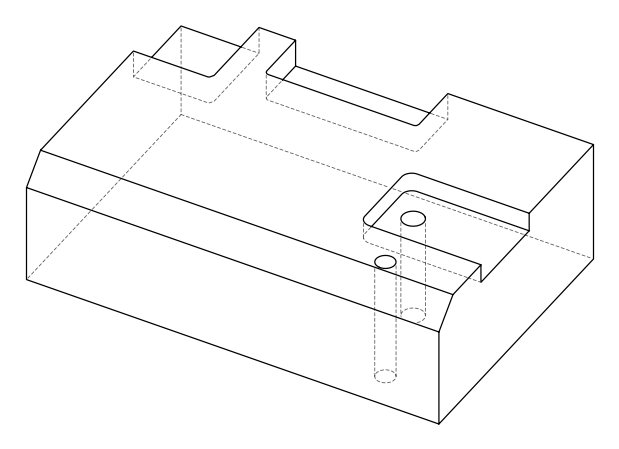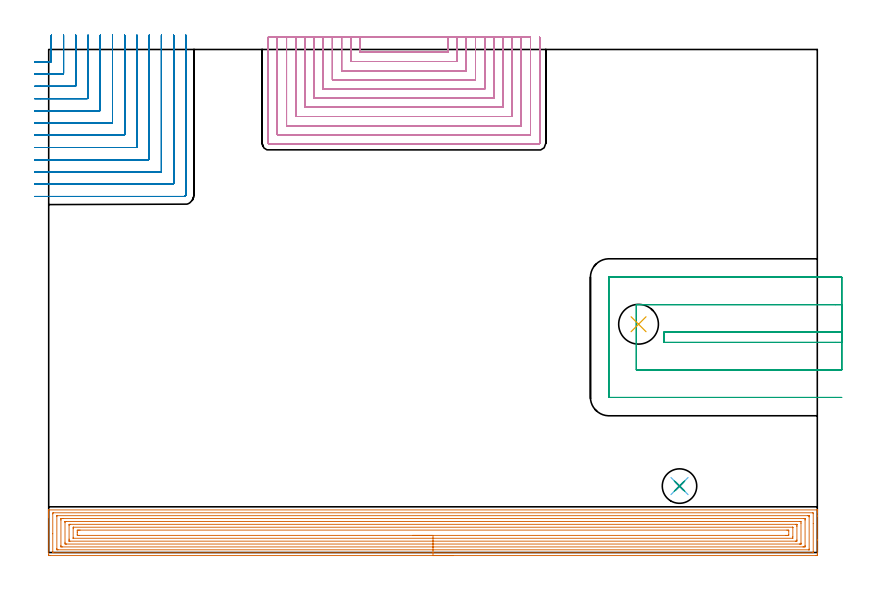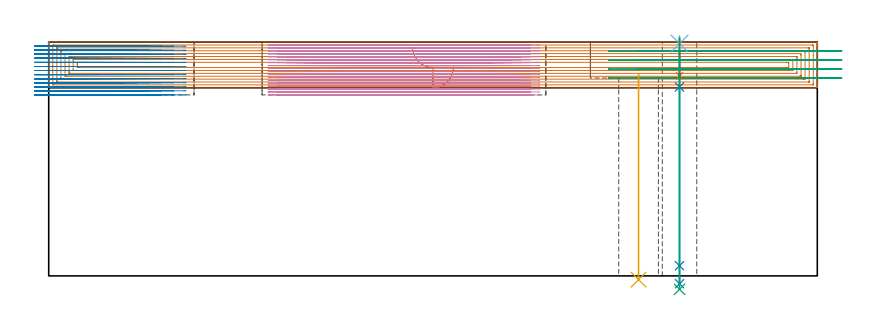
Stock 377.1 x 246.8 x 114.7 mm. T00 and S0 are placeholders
(PLAN: 9 operations, 8 tool changes, 188.4 min)
(1 AREA_MILL | FG_CHAMFER_SURFACE | UGT0205_001 | 24.55 min | 94592 mm3)
(2 MILL_CORNER_NOTCH_RECTANGULAR | CORNER_NOTCH_RECTANGULAR | NXT0201_009 | Follow Part, ap 2, ae 75% | 30.81 min | 140417 mm3)
(3 MILL_SLOT | SLOT_PARTIAL_RECTANGULAR | UGT0201_100 | Follow Part, ap 4.5, ae 75% | 6.79 min | 150225 mm3)
(4 MILL_SLOT_1 | SLOT_PARTIAL_RECTANGULAR_1 | NXT0201_008 | Follow Part, ap 1.5, ae 75% | 124.63 min | 178016 mm3)
(5 INDEXABLE_INSERT_DRILL_THROUGH_HOLE_FROM_SOLID | STEP1HOLE | NXT0302_010 | 0.41 min | 28958 mm3)
(6 SPOT_DRILL | STEP1HOLE_1 | NXT0321_9005460120000 | 0.03 min | 3 mm3)
(7 DRILL_BLIND_HOLE_INTO_CENTER | STEP1HOLE_1 | NXT0301_081 | 0.08 min | 1428 mm3)
(8 GUN_DRILL_THROUGH_HOLE | STEP1HOLE_1 | UGT0307_007 | 0.57 min | 7767 mm3)
(9 DRILL_TO_ENLARGE_THROUGH_HOLE | STEP1HOLE_1 | UGT0301_292 | 0.49 min | 16480 mm3)
(TOOL UGT0205_001 | Chamfer Mill 20 x 3 x 45 deg. | D20 FL50 Z2)
(TOOL NXT0201_009 | ENDMILL 8mm [2P460-0800-NA 1630] | D8 FL26 Z6)
(TOOL UGT0201_100 | End Mill 18 mm | D18 FL22 Z2)
(TOOL NXT0201_008 | ENDMILL 6mm [2P460-0600-NA 1630] | D6 FL26 Z6)
(TOOL NXT0302_010 | Index. Insert Drill 19.5mm [880-D1950L25-05] | D19.5 PA176 FL98 Z2)
(TOOL NXT0321_9005460120000 | NC Spot Drill, 142deg, 12mm, Carbide, Uncoated | D12 PA142 FL30 Z2)
(TOOL NXT0301_081 | Carbide Drill 11mm [860.1-1100-033A1-MM 2214] | D11 PA140 FL55 Z2)
(TOOL UGT0307_007 | Gun Drill 10 mm | D10 PA130 FL24 Z1)
(TOOL UGT0301_292 | Twist Drill 16.9 mm | D16.9 PA118 FL120 Z2)
(OP 1 AREA_MILL)
G17 G21 G94 G90
T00 M6
G54
G17 G0 G90 X198.55 Y-1.5 S1061 M3
G43 Z124.7 H0
Z102.3
G94 G1 X198.512 Z101.428 F250.
X198.398 Z100.564
X198.209 Z99.712
X197.947 Z98.88
X197.613 Z98.074
X197.21 Z97.3
X196.742 Z96.564
X196.21 Z95.872
X195.621 Z95.229
X194.978 Z94.64
X194.286 Z94.108
X193.55 Z93.64
X192.776 Z93.237
X191.97 Z92.903
X191.138 Z92.641
X190.286 Z92.452
X189.422 Z92.338
X188.55 Z92.3
X0.611
X0.07 Y-1.494 Z92.303
X0.008 Y-1.492 Z92.306
X0. Y-0.956 Z92.841
Y17.085 Z110.88
Y17.692 Z111.486
Y18.254 Z112.05
Y18.58 Z112.376
Y19.142 Z112.938
Y19.468 Z113.263
Y20.122 Z113.921
Y20.5 Z114.3
X0.007 Y20.865 Z114.656
X0.01 Y20.897 Z114.688
X0.164 Y20.9 Z114.7
X376.936
X377.09 Y20.897 Z114.688
X377.093 Y20.865 Z114.656
X377.1 Y20.5 Z114.299
Y20.122 Z113.921
Y19.468 Z113.263
Y18.254 Z112.051
Y17.692 Z111.486
Y6.148 Z99.945
Y-0.349 Z93.448
X377.096 Y-0.956 Z92.841
X377.092 Y-1.492 Z92.306
X377.03 Y-1.494 Z92.303
X376.489 Y-1.5 Z92.3
X188.55
Y-0.086 Z93.714
X2.396 Y-0.085 Z93.715
X2.01 Y-0.068 Z93.732
X2.001 Y0.324 Z94.124
X2. Y9.206 Z103.006
X2.001 Y18.973 Z112.773
X2.01 Y19.468 Z113.268
X2.379 Y19.485 Z113.285
X2.396 Y19.486 Z113.286
X374.704 Y19.485 Z113.285
X375.09 Y19.468 Z113.268
X375.099 Y19.076 Z112.876
X375.1 Y14.289 Z108.089
X375.099 Y0.427 Z94.227
X375.09 Y-0.068 Z93.732
X374.721 Y-0.085 Z93.715
X374.704 Y-0.086 Z93.714
X188.55
Y1.328 Z95.128
X4.563 Y1.329 Z95.129
X4.182 Y1.331 Z95.131
X4.056 Y1.333 Z95.133
X4.018 Y1.335 Z95.135
X4.01 Y1.406 Z95.206
X4.005 Y1.527 Z95.327
X4.001 Y1.708 Z95.508
X4. Y1.888 Z95.688
X4.001 Y17.872 Z111.672
X4.009 Y18.053 Z111.853
X4.012 Y18.066 Z111.866
X4.017 Y18.068 Z111.868
X4.039 Y18.07 Z111.87
X4.087 Y18.071 Z111.871
X4.182
X372.537
X372.918 Y18.069 Z111.869
X373.044 Y18.067 Z111.867
X373.082 Y18.065 Z111.865
X373.09 Y17.993 Z111.793
X373.095 Y17.873 Z111.673
X373.099 Y17.692 Z111.492
X373.1 Y17.511 Z111.311
Y1.708 Z95.508
X373.099 Y1.528 Z95.328
X373.091 Y1.346 Z95.146
X373.088 Y1.334 Z95.134
X373.083 Y1.332 Z95.132
X373.061 Y1.33 Z95.13
X373.013 Y1.329 Z95.129
X372.918 Y1.328 Z95.128
X188.55
Y2.743 Z96.543
X6.712
X6.082 Y2.748 Z96.548
X6.013 Y2.75 Z96.55
X6.008 Y2.841 Z96.641
X6.003 Y3.044 Z96.844
X6. Y3.451 Z97.251
Y15.916 Z109.716
X6.005 Y16.344 Z110.144
X6.01 Y16.558 Z110.358
X6.018 Y16.65 Z110.45
X6.12 Y16.653 Z110.453
X6.86 Y16.657 Z110.457
X7.008
X370.388
X371.018 Y16.652 Z110.452
X371.087 Y16.65 Z110.45
X371.092 Y16.559 Z110.359
X371.097 Y16.355 Z110.155
X371.1 Y15.949 Z109.749
Y3.484 Z97.284
X371.095 Y3.056 Z96.856
X371.09 Y2.842 Z96.642
X371.082 Y2.749 Z96.549
X370.98 Y2.747 Z96.547
X370.24 Y2.743 Z96.543
X370.092
X188.55
Y4.157 Z97.957
X8.646 Y4.158 Z97.958
X8.43 Y4.159 Z97.959
X8.01 Y4.165 Z97.965
X8.007 Y4.372 Z98.172
X8. Y5.014 Z98.814
Y14.783 Z108.583
X8.002 Y15.028 Z108.828
X8.006 Y15.189 Z108.989
X8.01 Y15.226 Z109.026
X8.022 Y15.236 Z109.036
X8.07 Y15.239 Z109.039
X8.214 Y15.242 Z109.042
X8.43 Y15.243 Z109.043
X8.646
X368.454 Y15.242 Z109.042
X368.67 Y15.241 Z109.041
X369.09 Y15.235 Z109.035
X369.093 Y15.028 Z108.828
X369.099 Y14.386 Z108.186
X369.1 Y4.617 Z98.417
X369.098 Y4.372 Z98.172
X369.094 Y4.211 Z98.011
X369.09 Y4.174 Z97.974
X369.078 Y4.164 Z97.964
X369.03 Y4.161 Z97.961
X368.886 Y4.158 Z97.958
X368.67 Y4.157 Z97.957
X368.454
X188.55
Y5.571 Z99.371
X10.432 Y5.572 Z99.372
X10.117 Y5.573 Z99.373
X10.048 Y5.575 Z99.375
X10.018 Y5.578 Z99.378
X10.01 Y5.59 Z99.39
X10.004 Y5.686 Z99.486
X10.001 Y6.148 Z99.948
X10. Y6.577 Z100.377
X10.001 Y13.252 Z107.052
X10.004 Y13.677 Z107.477
X10.01 Y13.818 Z107.618
X10.142 Y13.822 Z107.622
X10.432 Y13.826 Z107.626
X10.745 Y13.828 Z107.628
X366.668
X366.983 Y13.827 Z107.627
X367.052 Y13.824 Z107.624
X367.081 Y13.822 Z107.622
X367.09 Y13.81 Z107.61
X367.096 Y13.714 Z107.514
X367.099 Y13.252 Z107.052
X367.1 Y12.823 Z106.623
X367.099 Y6.148 Z99.948
X367.096 Y5.722 Z99.522
X367.09 Y5.582 Z99.382
X366.958 Y5.578 Z99.378
X366.668 Y5.574 Z99.374
X366.355 Y5.572 Z99.372
X188.55 Y5.571 Z99.371
Y6.985 Z100.785
X12.167 Y6.986 Z100.786
X12.065 Y6.989 Z100.789
X12.009 Y6.993 Z100.793
X12.005 Y7.006 Z100.806
X12.002 Y7.036 Z100.836
X12. Y7.252 Z101.052
X12.001 Y11.691 Z105.491
X12.01 Y12.364 Z106.164
X12.022 Y12.408 Z106.208
X12.116 Y12.413 Z106.213
X12.167 Y12.414 Z106.214
X364.934
X365.035 Y12.411 Z106.211
X365.091 Y12.407 Z106.207
X365.095 Y12.394 Z106.194
X365.098 Y12.364 Z106.164
X365.1 Y12.148 Z105.948
X365.099 Y7.708 Z101.508
X365.09 Y7.036 Z100.836
X365.078 Y6.992 Z100.792
X364.984 Y6.987 Z100.787
X364.933 Y6.986 Z100.786
X188.55 Y6.985 Z100.785
Y8.399 Z102.199
X14.896 Y8.4 Z102.2
X14.416 Y8.401 Z102.201
X14.003 Y8.407 Z102.207
X14. Y8.815 Z102.615
Y9.7 Z103.5
Y10.588 Z104.388
X14.003 Y10.993 Z104.793
X14.483 Y10.999 Z104.799
X14.896 Y11. Z104.8
X15.374
X362.204
X362.684 Y10.999 Z104.799
X363.097 Y10.993 Z104.793
X363.1 Y10.588 Z104.388
Y8.812 Z102.612
X363.097 Y8.407 Z102.207
X362.617 Y8.401 Z102.201
X362.204 Y8.4 Z102.2
X361.726 Y8.399 Z102.199
X188.55
X187.678 Z102.238
X186.814 Z102.351
X185.962 Z102.54
X185.13 Z102.803
X184.324 Z103.136
X183.55 Z103.539
X182.814 Z104.008
X182.122 Z104.539
X181.479 Z105.128
X180.89 Z105.772
X180.358 Z106.464
X179.89 Z107.199
X179.487 Z107.973
X179.153 Z108.779
X178.891 Z109.611
X178.702 Z110.463
X178.588 Z111.328
X178.55 Z112.199
G0 Z124.7
M5
M2
(OP 2 MILL_CORNER_NOTCH_RECTANGULAR)
G17 G21 G94 G90
T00 M6
G54
G17 G0 G90 X-7. Y240.7 S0 M3
G43 Z124.7 H1
Z112.708
G94 G1 X-4. F250.
X0.905 F500.
G3 X1.3 Y241.095 R0.4
G1 Y250.8
Y253.8 F250.
G0 Z124.7
X-7. Y234.7
Z112.708
G1 X-4.
X6.904 F500.
G3 X7.3 Y235.096 R0.4
G1 Y250.8
Y253.8 F250.
G0 Z124.7
X-7. Y228.7
Z112.708
G1 X-4.
X12.904 F500.
G3 X13.3 Y229.096 R0.4
G1 Y250.8
Y253.8 F250.
G0 Z124.7
X-7. Y222.7
Z112.708
G1 X-4.
X18.904 F500.
G3 X19.3 Y223.096 R0.4
G1 Y250.8
Y253.8 F250.
G0 Z124.7
X-7. Y216.7
Z112.708
G1 X-4.
X24.904 F500.
G3 X25.3 Y217.096 R0.4
G1 Y250.8
Y253.8 F250.
G0 Z124.7
X-7. Y210.7
Z112.708
G1 X-4.
X30.904 F500.
G3 X31.3 Y211.096 R0.4
G1 Y250.8
Y253.8 F250.
G0 Z124.7
X-7. Y204.7
Z112.708
G1 X-4.
X36.903 F500.
G3 X37.3 Y205.097 R0.4
G1 Y250.8
Y253.8 F250.
G0 Z124.7
X-7. Y198.7
Z112.708
G1 X-4.
X42.903 F500.
G3 X43.3 Y199.097 R0.4
G1 Y250.8
Y253.8 F250.
G0 Z124.7
X-7. Y192.7
Z112.708
G1 X-4.
X48.903 F500.
G3 X49.3 Y193.097 R0.4
G1 Y250.8
Y253.8 F250.
G0 Z124.7
X-7. Y186.7
Z112.708
G1 X-4.
X54.903 F500.
G3 X55.3 Y187.097 R0.4
G1 Y250.8
Y253.8 F250.
G0 Z124.7
X-7. Y180.7
Z112.708
G1 X-4.
X60.903 F500.
G3 X61.3 Y181.097 R0.4
G1 Y250.8
Y253.8 F250.
G0 Z124.7
X-7. Y174.7
Z112.708
G1 X-4.
X66.4 F500.
G3 X67.3 Y175.6 R0.9
G1 Y250.8
Y253.8 F250.
G0 Z124.7
X-7. Y240.7
Z110.715
G1 X-4.
X0.905 F500.
G3 X1.3 Y241.095 R0.4
G1 Y250.8
Y253.8 F250.
G0 Z124.7
X-7. Y234.7
Z110.715
G1 X-4.
X6.904 F500.
G3 X7.3 Y235.096 R0.4
G1 Y250.8
Y253.8 F250.
G0 Z124.7
X-7. Y228.7
Z110.715
G1 X-4.
X12.904 F500.
G3 X13.3 Y229.096 R0.4
G1 Y250.8
Y253.8 F250.
G0 Z124.7
X-7. Y222.7
Z110.715
G1 X-4.
X18.904 F500.
G3 X19.3 Y223.096 R0.4
G1 Y250.8
Y253.8 F250.
G0 Z124.7
X-7. Y216.7
Z110.715
G1 X-4.
X24.904 F500.
G3 X25.3 Y217.096 R0.4
G1 Y250.8
Y253.8 F250.
G0 Z124.7
X-7. Y210.7
Z110.715
G1 X-4.
X30.904 F500.
G3 X31.3 Y211.096 R0.4
G1 Y250.8
Y253.8 F250.
G0 Z124.7
X-7. Y204.7
Z110.715
G1 X-4.
X36.903 F500.
G3 X37.3 Y205.097 R0.4
G1 Y250.8
Y253.8 F250.
G0 Z124.7
X-7. Y198.7
Z110.715
G1 X-4.
X42.903 F500.
G3 X43.3 Y199.097 R0.4
G1 Y250.8
Y253.8 F250.
G0 Z124.7
X-7. Y192.7
Z110.715
G1 X-4.
X48.903 F500.
G3 X49.3 Y193.097 R0.4
G1 Y250.8
Y253.8 F250.
G0 Z124.7
X-7. Y186.7
Z110.715
G1 X-4.
X54.903 F500.
G3 X55.3 Y187.097 R0.4
G1 Y250.8
Y253.8 F250.
G0 Z124.7
X-7. Y180.7
Z110.715
G1 X-4.
X60.903 F500.
G3 X61.3 Y181.097 R0.4
G1 Y250.8
Y253.8 F250.
G0 Z124.7
X-7. Y174.7
Z110.715
G1 X-4.
X66.4 F500.
G3 X67.3 Y175.6 R0.9
G1 Y250.8
Y253.8 F250.
G0 Z124.7
X-7. Y240.7
Z108.723
G1 X-4.
X0.905 F500.
G3 X1.3 Y241.095 R0.4
G1 Y250.8
Y253.8 F250.
G0 Z124.7
X-7. Y234.7
Z108.723
G1 X-4.
X6.904 F500.
G3 X7.3 Y235.096 R0.4
G1 Y250.8
Y253.8 F250.
G0 Z124.7
X-7. Y228.7
Z108.723
G1 X-4.
X12.904 F500.
G3 X13.3 Y229.096 R0.4
G1 Y250.8
Y253.8 F250.
G0 Z124.7
X-7. Y222.7
Z108.723
G1 X-4.
X18.904 F500.
G3 X19.3 Y223.096 R0.4
G1 Y250.8
Y253.8 F250.
G0 Z124.7
X-7. Y216.7
Z108.723
G1 X-4.
X24.904 F500.
G3 X25.3 Y217.096 R0.4
G1 Y250.8
Y253.8 F250.
G0 Z124.7
X-7. Y210.7
Z108.723
G1 X-4.
X30.904 F500.
G3 X31.3 Y211.096 R0.4
G1 Y250.8
Y253.8 F250.
G0 Z124.7
X-7. Y204.7
Z108.723
G1 X-4.
X36.903 F500.
G3 X37.3 Y205.097 R0.4
G1 Y250.8
Y253.8 F250.
G0 Z124.7
X-7. Y198.7
Z108.723
G1 X-4.
X42.903 F500.
G3 X43.3 Y199.097 R0.4
G1 Y250.8
Y253.8 F250.
G0 Z124.7
X-7. Y192.7
Z108.723
G1 X-4.
X48.903 F500.
G3 X49.3 Y193.097 R0.4
G1 Y250.8
Y253.8 F250.
G0 Z124.7
X-7. Y186.7
Z108.723
G1 X-4.
X54.903 F500.
G3 X55.3 Y187.097 R0.4
G1 Y250.8
Y253.8 F250.
G0 Z124.7
X-7. Y180.7
Z108.723
G1 X-4.
X60.903 F500.
G3 X61.3 Y181.097 R0.4
G1 Y250.8
Y253.8 F250.
G0 Z124.7
X-7. Y174.7
Z108.723
G1 X-4.
X66.4 F500.
G3 X67.3 Y175.6 R0.9
G1 Y250.8
Y253.8 F250.
G0 Z124.7
X-7. Y240.7
Z106.731
G1 X-4.
X0.905 F500.
G3 X1.3 Y241.095 R0.4
G1 Y250.8
Y253.8 F250.
G0 Z124.7
X-7. Y234.7
Z106.731
G1 X-4.
X6.904 F500.
G3 X7.3 Y235.096 R0.4
G1 Y250.8
Y253.8 F250.
G0 Z124.7
X-7. Y228.7
Z106.731
G1 X-4.
X12.904 F500.
G3 X13.3 Y229.096 R0.4
G1 Y250.8
Y253.8 F250.
G0 Z124.7
X-7. Y222.7
Z106.731
G1 X-4.
X18.904 F500.
G3 X19.3 Y223.096 R0.4
G1 Y250.8
Y253.8 F250.
G0 Z124.7
X-7. Y216.7
Z106.731
G1 X-4.
X24.904 F500.
G3 X25.3 Y217.096 R0.4
G1 Y250.8
Y253.8 F250.
G0 Z124.7
X-7. Y210.7
Z106.731
G1 X-4.
X30.904 F500.
G3 X31.3 Y211.096 R0.4
G1 Y250.8
Y253.8 F250.
G0 Z124.7
X-7. Y204.7
Z106.731
G1 X-4.
X36.903 F500.
G3 X37.3 Y205.097 R0.4
G1 Y250.8
Y253.8 F250.
G0 Z124.7
X-7. Y198.7
Z106.731
G1 X-4.
X42.903 F500.
G3 X43.3 Y199.097 R0.4
G1 Y250.8
Y253.8 F250.
G0 Z124.7
X-7. Y192.7
Z106.731
G1 X-4.
X48.903 F500.
G3 X49.3 Y193.097 R0.4
G1 Y250.8
Y253.8 F250.
G0 Z124.7
X-7. Y186.7
Z106.731
G1 X-4.
X54.903 F500.
G3 X55.3 Y187.097 R0.4
G1 Y250.8
Y253.8 F250.
G0 Z124.7
X-7. Y180.7
Z106.731
G1 X-4.
X60.903 F500.
G3 X61.3 Y181.097 R0.4
G1 Y250.8
Y253.8 F250.
G0 Z124.7
X-7. Y174.7
Z106.731
G1 X-4.
X66.4 F500.
G3 X67.3 Y175.6 R0.9
G1 Y250.8
Y253.8 F250.
G0 Z124.7
X-7. Y240.7
Z104.738
G1 X-4.
X0.905 F500.
G3 X1.3 Y241.095 R0.4
G1 Y250.8
Y253.8 F250.
G0 Z124.7
X-7. Y234.7
Z104.738
G1 X-4.
X6.904 F500.
G3 X7.3 Y235.096 R0.4
G1 Y250.8
Y253.8 F250.
G0 Z124.7
X-7. Y228.7
Z104.738
G1 X-4.
X12.904 F500.
G3 X13.3 Y229.096 R0.4
G1 Y250.8
Y253.8 F250.
G0 Z124.7
X-7. Y222.7
Z104.738
G1 X-4.
X18.904 F500.
G3 X19.3 Y223.096 R0.4
G1 Y250.8
Y253.8 F250.
G0 Z124.7
X-7. Y216.7
Z104.738
G1 X-4.
X24.904 F500.
G3 X25.3 Y217.096 R0.4
G1 Y250.8
Y253.8 F250.
G0 Z124.7
X-7. Y210.7
Z104.738
G1 X-4.
X30.904 F500.
G3 X31.3 Y211.096 R0.4
G1 Y250.8
Y253.8 F250.
G0 Z124.7
X-7. Y204.7
Z104.738
G1 X-4.
X36.903 F500.
G3 X37.3 Y205.097 R0.4
G1 Y250.8
Y253.8 F250.
G0 Z124.7
X-7. Y198.7
Z104.738
G1 X-4.
X42.903 F500.
G3 X43.3 Y199.097 R0.4
G1 Y250.8
Y253.8 F250.
G0 Z124.7
X-7. Y192.7
Z104.738
G1 X-4.
X48.903 F500.
G3 X49.3 Y193.097 R0.4
G1 Y250.8
Y253.8 F250.
G0 Z124.7
X-7. Y186.7
Z104.738
G1 X-4.
X54.903 F500.
G3 X55.3 Y187.097 R0.4
G1 Y250.8
Y253.8 F250.
G0 Z124.7
X-7. Y180.7
Z104.738
G1 X-4.
X60.903 F500.
G3 X61.3 Y181.097 R0.4
G1 Y250.8
Y253.8 F250.
G0 Z124.7
X-7. Y174.7
Z104.738
G1 X-4.
X66.4 F500.
G3 X67.3 Y175.6 R0.9
G1 Y250.8
Y253.8 F250.
G0 Z124.7
X-7. Y240.7
Z102.746
G1 X-4.
X0.905 F500.
G3 X1.3 Y241.095 R0.4
G1 Y250.8
Y253.8 F250.
G0 Z124.7
X-7. Y234.7
Z102.746
G1 X-4.
X6.904 F500.
G3 X7.3 Y235.096 R0.4
G1 Y250.8
Y253.8 F250.
G0 Z124.7
X-7. Y228.7
Z102.746
G1 X-4.
X12.904 F500.
G3 X13.3 Y229.096 R0.4
G1 Y250.8
Y253.8 F250.
G0 Z124.7
X-7. Y222.7
Z102.746
G1 X-4.
X18.904 F500.
G3 X19.3 Y223.096 R0.4
G1 Y250.8
Y253.8 F250.
G0 Z124.7
X-7. Y216.7
Z102.746
G1 X-4.
X24.904 F500.
G3 X25.3 Y217.096 R0.4
G1 Y250.8
Y253.8 F250.
G0 Z124.7
X-7. Y210.7
Z102.746
G1 X-4.
X30.904 F500.
G3 X31.3 Y211.096 R0.4
G1 Y250.8
Y253.8 F250.
G0 Z124.7
X-7. Y204.7
Z102.746
G1 X-4.
X36.903 F500.
G3 X37.3 Y205.097 R0.4
G1 Y250.8
Y253.8 F250.
G0 Z124.7
X-7. Y198.7
Z102.746
G1 X-4.
X42.903 F500.
G3 X43.3 Y199.097 R0.4
G1 Y250.8
Y253.8 F250.
G0 Z124.7
X-7. Y192.7
Z102.746
G1 X-4.
X48.903 F500.
G3 X49.3 Y193.097 R0.4
G1 Y250.8
Y253.8 F250.
G0 Z124.7
X-7. Y186.7
Z102.746
G1 X-4.
X54.903 F500.
G3 X55.3 Y187.097 R0.4
G1 Y250.8
Y253.8 F250.
G0 Z124.7
X-7. Y180.7
Z102.746
G1 X-4.
X60.903 F500.
G3 X61.3 Y181.097 R0.4
G1 Y250.8
Y253.8 F250.
G0 Z124.7
X-7. Y174.7
Z102.746
G1 X-4.
X66.4 F500.
G3 X67.3 Y175.6 R0.9
G1 Y250.8
Y253.8 F250.
G0 Z124.7
X-7. Y240.7
Z100.754
G1 X-4.
X0.905 F500.
G3 X1.3 Y241.095 R0.4
G1 Y250.8
Y253.8 F250.
G0 Z124.7
X-7. Y234.7
Z100.754
G1 X-4.
X6.904 F500.
G3 X7.3 Y235.096 R0.4
G1 Y250.8
Y253.8 F250.
G0 Z124.7
X-7. Y228.7
Z100.754
G1 X-4.
X12.904 F500.
G3 X13.3 Y229.096 R0.4
G1 Y250.8
Y253.8 F250.
G0 Z124.7
X-7. Y222.7
Z100.754
G1 X-4.
X18.904 F500.
G3 X19.3 Y223.096 R0.4
G1 Y250.8
Y253.8 F250.
G0 Z124.7
X-7. Y216.7
Z100.754
G1 X-4.
X24.904 F500.
G3 X25.3 Y217.096 R0.4
G1 Y250.8
Y253.8 F250.
G0 Z124.7
X-7. Y210.7
Z100.754
G1 X-4.
X30.904 F500.
G3 X31.3 Y211.096 R0.4
G1 Y250.8
Y253.8 F250.
G0 Z124.7
X-7. Y204.7
Z100.754
G1 X-4.
X36.903 F500.
G3 X37.3 Y205.097 R0.4
G1 Y250.8
Y253.8 F250.
G0 Z124.7
X-7. Y198.7
Z100.754
G1 X-4.
X42.903 F500.
G3 X43.3 Y199.097 R0.4
G1 Y250.8
Y253.8 F250.
G0 Z124.7
X-7. Y192.7
Z100.754
G1 X-4.
X48.903 F500.
G3 X49.3 Y193.097 R0.4
G1 Y250.8
Y253.8 F250.
G0 Z124.7
X-7. Y186.7
Z100.754
G1 X-4.
X54.903 F500.
G3 X55.3 Y187.097 R0.4
G1 Y250.8
Y253.8 F250.
G0 Z124.7
X-7. Y180.7
Z100.754
G1 X-4.
X60.903 F500.
G3 X61.3 Y181.097 R0.4
G1 Y250.8
Y253.8 F250.
G0 Z124.7
X-7. Y174.7
Z100.754
G1 X-4.
X66.4 F500.
G3 X67.3 Y175.6 R0.9
G1 Y250.8
Y253.8 F250.
G0 Z124.7
X-7. Y240.7
Z98.761
G1 X-4.
X0.905 F500.
G3 X1.3 Y241.095 R0.4
G1 Y250.8
Y253.8 F250.
G0 Z124.7
X-7. Y234.7
Z98.761
G1 X-4.
X6.904 F500.
G3 X7.3 Y235.096 R0.4
G1 Y250.8
Y253.8 F250.
G0 Z124.7
X-7. Y228.7
Z98.761
G1 X-4.
X12.904 F500.
G3 X13.3 Y229.096 R0.4
G1 Y250.8
Y253.8 F250.
G0 Z124.7
X-7. Y222.7
Z98.761
G1 X-4.
X18.904 F500.
G3 X19.3 Y223.096 R0.4
G1 Y250.8
Y253.8 F250.
G0 Z124.7
X-7. Y216.7
Z98.761
G1 X-4.
X24.904 F500.
G3 X25.3 Y217.096 R0.4
G1 Y250.8
Y253.8 F250.
G0 Z124.7
X-7. Y210.7
Z98.761
G1 X-4.
X30.904 F500.
G3 X31.3 Y211.096 R0.4
G1 Y250.8
Y253.8 F250.
G0 Z124.7
X-7. Y204.7
Z98.761
G1 X-4.
X36.903 F500.
G3 X37.3 Y205.097 R0.4
G1 Y250.8
Y253.8 F250.
G0 Z124.7
X-7. Y198.7
Z98.761
G1 X-4.
X42.903 F500.
G3 X43.3 Y199.097 R0.4
G1 Y250.8
Y253.8 F250.
G0 Z124.7
X-7. Y192.7
Z98.761
G1 X-4.
X48.903 F500.
G3 X49.3 Y193.097 R0.4
G1 Y250.8
Y253.8 F250.
G0 Z124.7
X-7. Y186.7
Z98.761
G1 X-4.
X54.903 F500.
G3 X55.3 Y187.097 R0.4
G1 Y250.8
Y253.8 F250.
G0 Z124.7
X-7. Y180.7
Z98.761
G1 X-4.
X60.903 F500.
G3 X61.3 Y181.097 R0.4
G1 Y250.8
Y253.8 F250.
G0 Z124.7
X-7. Y174.7
Z98.761
G1 X-4.
X66.4 F500.
G3 X67.3 Y175.6 R0.9
G1 Y250.8
Y253.8 F250.
G0 Z124.7
X-7. Y240.7
Z96.769
G1 X-4.
X0.905 F500.
G3 X1.3 Y241.095 R0.4
G1 Y250.8
Y253.8 F250.
G0 Z124.7
X-7. Y234.7
Z96.769
G1 X-4.
X6.904 F500.
G3 X7.3 Y235.096 R0.4
G1 Y250.8
Y253.8 F250.
G0 Z124.7
X-7. Y228.7
Z96.769
G1 X-4.
X12.904 F500.
G3 X13.3 Y229.096 R0.4
G1 Y250.8
Y253.8 F250.
G0 Z124.7
X-7. Y222.7
Z96.769
G1 X-4.
X18.904 F500.
G3 X19.3 Y223.096 R0.4
G1 Y250.8
Y253.8 F250.
G0 Z124.7
X-7. Y216.7
Z96.769
G1 X-4.
X24.904 F500.
G3 X25.3 Y217.096 R0.4
G1 Y250.8
Y253.8 F250.
G0 Z124.7
X-7. Y210.7
Z96.769
G1 X-4.
X30.904 F500.
G3 X31.3 Y211.096 R0.4
G1 Y250.8
Y253.8 F250.
G0 Z124.7
X-7. Y204.7
Z96.769
G1 X-4.
X36.903 F500.
G3 X37.3 Y205.097 R0.4
G1 Y250.8
Y253.8 F250.
G0 Z124.7
X-7. Y198.7
Z96.769
G1 X-4.
X42.903 F500.
G3 X43.3 Y199.097 R0.4
G1 Y250.8
Y253.8 F250.
G0 Z124.7
X-7. Y192.7
Z96.769
G1 X-4.
X48.903 F500.
G3 X49.3 Y193.097 R0.4
G1 Y250.8
Y253.8 F250.
G0 Z124.7
X-7. Y186.7
Z96.769
G1 X-4.
X54.903 F500.
G3 X55.3 Y187.097 R0.4
G1 Y250.8
Y253.8 F250.
G0 Z124.7
X-7. Y180.7
Z96.769
G1 X-4.
X60.903 F500.
G3 X61.3 Y181.097 R0.4
G1 Y250.8
Y253.8 F250.
G0 Z124.7
X-7. Y174.7
Z96.769
G1 X-4.
X66.4 F500.
G3 X67.3 Y175.6 R0.9
G1 Y250.8
Y253.8 F250.
G0 Z124.7
X-7. Y240.7
Z94.777
G1 X-4.
X0.905 F500.
G3 X1.3 Y241.095 R0.4
G1 Y250.8
Y253.8 F250.
G0 Z124.7
X-7. Y234.7
Z94.777
G1 X-4.
X6.904 F500.
G3 X7.3 Y235.096 R0.4
G1 Y250.8
Y253.8 F250.
G0 Z124.7
X-7. Y228.7
Z94.777
G1 X-4.
X12.904 F500.
G3 X13.3 Y229.096 R0.4
G1 Y250.8
Y253.8 F250.
G0 Z124.7
X-7. Y222.7
Z94.777
G1 X-4.
X18.904 F500.
G3 X19.3 Y223.096 R0.4
G1 Y250.8
Y253.8 F250.
G0 Z124.7
X-7. Y216.7
Z94.777
G1 X-4.
X24.904 F500.
G3 X25.3 Y217.096 R0.4
G1 Y250.8
Y253.8 F250.
G0 Z124.7
X-7. Y210.7
Z94.777
G1 X-4.
X30.904 F500.
G3 X31.3 Y211.096 R0.4
G1 Y250.8
Y253.8 F250.
G0 Z124.7
X-7. Y204.7
Z94.777
G1 X-4.
X36.903 F500.
G3 X37.3 Y205.097 R0.4
G1 Y250.8
Y253.8 F250.
G0 Z124.7
X-7. Y198.7
Z94.777
G1 X-4.
X42.903 F500.
G3 X43.3 Y199.097 R0.4
G1 Y250.8
Y253.8 F250.
G0 Z124.7
X-7. Y192.7
Z94.777
G1 X-4.
X48.903 F500.
G3 X49.3 Y193.097 R0.4
G1 Y250.8
Y253.8 F250.
G0 Z124.7
X-7. Y186.7
Z94.777
G1 X-4.
X54.903 F500.
G3 X55.3 Y187.097 R0.4
G1 Y250.8
Y253.8 F250.
G0 Z124.7
X-7. Y180.7
Z94.777
G1 X-4.
X60.903 F500.
G3 X61.3 Y181.097 R0.4
G1 Y250.8
Y253.8 F250.
G0 Z124.7
X-7. Y174.7
Z94.777
G1 X-4.
X66.4 F500.
G3 X67.3 Y175.6 R0.9
G1 Y250.8
Y253.8 F250.
G0 Z124.7
X-7. Y240.7
Z92.785
G1 X-4.
X0.905 F500.
G3 X1.3 Y241.095 R0.4
G1 Y250.8
Y253.8 F250.
G0 Z124.7
X-7. Y234.7
Z92.785
G1 X-4.
X6.904 F500.
G3 X7.3 Y235.096 R0.4
G1 Y250.8
Y253.8 F250.
G0 Z124.7
X-7. Y228.7
Z92.785
G1 X-4.
X12.904 F500.
G3 X13.3 Y229.096 R0.4
G1 Y250.8
Y253.8 F250.
G0 Z124.7
X-7. Y222.7
Z92.785
G1 X-4.
X18.904 F500.
G3 X19.3 Y223.096 R0.4
G1 Y250.8
Y253.8 F250.
G0 Z124.7
X-7. Y216.7
Z92.785
G1 X-4.
X24.904 F500.
G3 X25.3 Y217.096 R0.4
G1 Y250.8
Y253.8 F250.
G0 Z124.7
X-7. Y210.7
Z92.785
G1 X-4.
X30.904 F500.
G3 X31.3 Y211.096 R0.4
G1 Y250.8
Y253.8 F250.
G0 Z124.7
X-7. Y204.7
Z92.785
G1 X-4.
X36.903 F500.
G3 X37.3 Y205.097 R0.4
G1 Y250.8
Y253.8 F250.
G0 Z124.7
X-7. Y198.7
Z92.785
G1 X-4.
X42.903 F500.
G3 X43.3 Y199.097 R0.4
G1 Y250.8
Y253.8 F250.
G0 Z124.7
X-7. Y192.7
Z92.785
G1 X-4.
X48.903 F500.
G3 X49.3 Y193.097 R0.4
G1 Y250.8
Y253.8 F250.
G0 Z124.7
X-7. Y186.7
Z92.785
G1 X-4.
X54.903 F500.
G3 X55.3 Y187.097 R0.4
G1 Y250.8
Y253.8 F250.
G0 Z124.7
X-7. Y180.7
Z92.785
G1 X-4.
X60.903 F500.
G3 X61.3 Y181.097 R0.4
G1 Y250.8
Y253.8 F250.
G0 Z124.7
X-7. Y174.7
Z92.785
G1 X-4.
X66.4 F500.
G3 X67.3 Y175.6 R0.9
G1 Y250.8
Y253.8 F250.
G0 Z124.7
X-7. Y240.7
Z90.792
G1 X-4.
X0.905 F500.
G3 X1.3 Y241.095 R0.4
G1 Y250.8
Y253.8 F250.
G0 Z124.7
X-7. Y234.7
Z90.792
G1 X-4.
X6.904 F500.
G3 X7.3 Y235.096 R0.4
G1 Y250.8
Y253.8 F250.
G0 Z124.7
X-7. Y228.7
Z90.792
G1 X-4.
X12.904 F500.
G3 X13.3 Y229.096 R0.4
G1 Y250.8
Y253.8 F250.
G0 Z124.7
X-7. Y222.7
Z90.792
G1 X-4.
X18.904 F500.
G3 X19.3 Y223.096 R0.4
G1 Y250.8
Y253.8 F250.
G0 Z124.7
X-7. Y216.7
Z90.792
G1 X-4.
X24.904 F500.
G3 X25.3 Y217.096 R0.4
G1 Y250.8
Y253.8 F250.
G0 Z124.7
X-7. Y210.7
Z90.792
G1 X-4.
X30.904 F500.
G3 X31.3 Y211.096 R0.4
G1 Y250.8
Y253.8 F250.
G0 Z124.7
X-7. Y204.7
Z90.792
G1 X-4.
X36.903 F500.
G3 X37.3 Y205.097 R0.4
G1 Y250.8
Y253.8 F250.
G0 Z124.7
X-7. Y198.7
Z90.792
G1 X-4.
X42.903 F500.
G3 X43.3 Y199.097 R0.4
G1 Y250.8
Y253.8 F250.
G0 Z124.7
X-7. Y192.7
Z90.792
G1 X-4.
X48.903 F500.
G3 X49.3 Y193.097 R0.4
G1 Y250.8
Y253.8 F250.
G0 Z124.7
X-7. Y186.7
Z90.792
G1 X-4.
X54.903 F500.
G3 X55.3 Y187.097 R0.4
G1 Y250.8
Y253.8 F250.
G0 Z124.7
X-7. Y180.7
Z90.792
G1 X-4.
X60.903 F500.
G3 X61.3 Y181.097 R0.4
G1 Y250.8
Y253.8 F250.
G0 Z124.7
X-7. Y174.7
Z90.792
G1 X-4.
X66.4 F500.
G3 X67.3 Y175.6 R0.9
G1 Y250.8
Y253.8 F250.
G0 Z124.7
X-7. Y240.7
Z88.8
G1 X-4.
X0.905 F500.
G3 X1.3 Y241.095 R0.4
G1 Y250.8
Y253.8 F250.
G0 Z124.7
X-7. Y234.7
Z88.8
G1 X-4.
X6.904 F500.
G3 X7.3 Y235.096 R0.4
G1 Y250.8
Y253.8 F250.
G0 Z124.7
X-7. Y228.7
Z88.8
G1 X-4.
X12.904 F500.
G3 X13.3 Y229.096 R0.4
G1 Y250.8
Y253.8 F250.
G0 Z124.7
X-7. Y222.7
Z88.8
G1 X-4.
X18.904 F500.
G3 X19.3 Y223.096 R0.4
G1 Y250.8
Y253.8 F250.
G0 Z124.7
X-7. Y216.7
Z88.8
G1 X-4.
X24.904 F500.
G3 X25.3 Y217.096 R0.4
G1 Y250.8
Y253.8 F250.
G0 Z124.7
X-7. Y210.7
Z88.8
G1 X-4.
X30.904 F500.
G3 X31.3 Y211.096 R0.4
G1 Y250.8
Y253.8 F250.
G0 Z124.7
X-7. Y204.7
Z88.8
G1 X-4.
X36.903 F500.
G3 X37.3 Y205.097 R0.4
G1 Y250.8
Y253.8 F250.
G0 Z124.7
X-7. Y198.7
Z88.8
G1 X-4.
X42.903 F500.
G3 X43.3 Y199.097 R0.4
G1 Y250.8
Y253.8 F250.
G0 Z124.7
X-7. Y192.7
Z88.8
G1 X-4.
X48.903 F500.
G3 X49.3 Y193.097 R0.4
G1 Y250.8
Y253.8 F250.
G0 Z124.7
X-7. Y186.7
Z88.8
G1 X-4.
X54.903 F500.
G3 X55.3 Y187.097 R0.4
G1 Y250.8
Y253.8 F250.
G0 Z124.7
X-7. Y180.7
Z88.8
G1 X-4.
X60.903 F500.
G3 X61.3 Y181.097 R0.4
G1 Y250.8
Y253.8 F250.
G0 Z124.7
X-7. Y174.7
Z88.8
G1 X-4.
X66.4 F500.
G3 X67.3 Y175.6 R0.9
G1 Y250.8
Y253.8 F250.
G0 Z124.7
M5
M2
(OP 3 MILL_SLOT)
G17 G21 G94 G90
T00 M6
G54
G17 G0 G90 X389.1 Y108.1 S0 M3
G43 Z124.7 H0
Z110.3
G94 G1 X386.1 F250.
X301.8 F500.
Y103.1
X386.1
X389.1 F250.
Y121.6
X386.1
X288.3 F500.
Y89.6
X386.1
X389.1 F250.
Y135.1
X386.1
X274.9 F500.
X274.845 Y135.095
X274.805 Y135.055
X274.8 Y135.
Y76.2
X274.805 Y76.145
X274.845 Y76.105
X274.9 Y76.1
X386.1
X389.1 F250.
G0 Y108.1 Z105.9
G1 X386.1
X301.8 F500.
Y103.1
X386.1
X389.1 F250.
Y121.6
X386.1
X288.3 F500.
Y89.6
X386.1
X389.1 F250.
Y135.1
X386.1
X274.9 F500.
X274.845 Y135.095
X274.805 Y135.055
X274.8 Y135.
Y76.2
X274.805 Y76.145
X274.845 Y76.105
X274.9 Y76.1
X386.1
X389.1 F250.
G0 Y108.1 Z101.5
G1 X386.1
X301.8 F500.
Y103.1
X386.1
X389.1 F250.
Y121.6
X386.1
X288.3 F500.
Y89.6
X386.1
X389.1 F250.
Y135.1
X386.1
X274.9 F500.
X274.845 Y135.095
X274.805 Y135.055
X274.8 Y135.
Y76.2
X274.805 Y76.145
X274.845 Y76.105
X274.9 Y76.1
X386.1
X389.1 F250.
G0 Y108.1 Z97.1
G1 X386.1
X301.8 F500.
Y103.1
X386.1
X389.1 F250.
Y121.6
X386.1
X288.3 F500.
Y89.6
X386.1
X389.1 F250.
Y135.1
X386.1
X274.9 F500.
X274.845 Y135.095
X274.805 Y135.055
X274.8 Y135.
Y76.2
X274.805 Y76.145
X274.845 Y76.105
X274.9 Y76.1
X386.1
X389.1 F250.
G0 Z124.7
M5
M2
(OP 4 MILL_SLOT_1)
G17 G21 G94 G90
T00 M6
G54
G17 G0 G90 X152.7 Y252.8 S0 M3
G43 Z124.7 H1
Z113.261
G94 G1 Y249.8 F250.
Y245.4 F500.
X195.9
Y249.8
Y252.8 F250.
X148.2
Y249.8
Y240.9 F500.
X200.4
Y249.8
Y252.8 F250.
X143.7
Y249.8
Y236.4 F500.
X204.9
Y249.8
Y252.8 F250.
X139.2
Y249.8
Y231.9 F500.
X209.4
Y249.8
Y252.8 F250.
X134.7
Y249.8
Y227.4 F500.
X213.9
Y249.8
Y252.8 F250.
X130.2
Y249.8
Y222.9 F500.
X218.4
Y249.8
Y252.8 F250.
X125.7
Y249.8
Y218.4 F500.
X222.9
Y249.8
Y252.8 F250.
X121.2
Y249.8
Y213.9 F500.
X227.4
Y249.8
Y252.8 F250.
X116.7
Y249.8
Y209.4 F500.
X231.9
Y249.8
Y252.8 F250.
X112.2
Y249.8
Y204.9 F500.
X236.4
Y249.8
Y252.8 F250.
X107.7
Y249.8
Y200.8 F500.
G3 X108.1 Y200.4 R0.4
G1 X240.5
G3 X240.9 Y200.8 R0.4
G1 Y249.8
Y252.8 F250.
G0 X152.7 Z111.822
G1 Y249.8
Y245.4 F500.
X195.9
Y249.8
Y252.8 F250.
X148.2
Y249.8
Y240.9 F500.
X200.4
Y249.8
Y252.8 F250.
X143.7
Y249.8
Y236.4 F500.
X204.9
Y249.8
Y252.8 F250.
X139.2
Y249.8
Y231.9 F500.
X209.4
Y249.8
Y252.8 F250.
X134.7
Y249.8
Y227.4 F500.
X213.9
Y249.8
Y252.8 F250.
X130.2
Y249.8
Y222.9 F500.
X218.4
Y249.8
Y252.8 F250.
X125.7
Y249.8
Y218.4 F500.
X222.9
Y249.8
Y252.8 F250.
X121.2
Y249.8
Y213.9 F500.
X227.4
Y249.8
Y252.8 F250.
X116.7
Y249.8
Y209.4 F500.
X231.9
Y249.8
Y252.8 F250.
X112.2
Y249.8
Y204.9 F500.
X236.4
Y249.8
Y252.8 F250.
X107.7
Y249.8
Y200.8 F500.
G3 X108.1 Y200.4 R0.4
G1 X240.5
G3 X240.9 Y200.8 R0.4
G1 Y249.8
Y252.8 F250.
G0 X152.7 Z110.383
G1 Y249.8
Y245.4 F500.
X195.9
Y249.8
Y252.8 F250.
X148.2
Y249.8
Y240.9 F500.
X200.4
Y249.8
Y252.8 F250.
X143.7
Y249.8
Y236.4 F500.
X204.9
Y249.8
Y252.8 F250.
X139.2
Y249.8
Y231.9 F500.
X209.4
Y249.8
Y252.8 F250.
X134.7
Y249.8
Y227.4 F500.
X213.9
Y249.8
Y252.8 F250.
X130.2
Y249.8
Y222.9 F500.
X218.4
Y249.8
Y252.8 F250.
X125.7
Y249.8
Y218.4 F500.
X222.9
Y249.8
Y252.8 F250.
X121.2
Y249.8
Y213.9 F500.
X227.4
Y249.8
Y252.8 F250.
X116.7
Y249.8
Y209.4 F500.
X231.9
Y249.8
Y252.8 F250.
X112.2
Y249.8
Y204.9 F500.
X236.4
Y249.8
Y252.8 F250.
X107.7
Y249.8
Y200.8 F500.
G3 X108.1 Y200.4 R0.4
G1 X240.5
G3 X240.9 Y200.8 R0.4
G1 Y249.8
Y252.8 F250.
G0 X152.7 Z108.944
G1 Y249.8
Y245.4 F500.
X195.9
Y249.8
Y252.8 F250.
X148.2
Y249.8
Y240.9 F500.
X200.4
Y249.8
Y252.8 F250.
X143.7
Y249.8
Y236.4 F500.
X204.9
Y249.8
Y252.8 F250.
X139.2
Y249.8
Y231.9 F500.
X209.4
Y249.8
Y252.8 F250.
X134.7
Y249.8
Y227.4 F500.
X213.9
Y249.8
Y252.8 F250.
X130.2
Y249.8
Y222.9 F500.
X218.4
Y249.8
Y252.8 F250.
X125.7
Y249.8
Y218.4 F500.
X222.9
Y249.8
Y252.8 F250.
X121.2
Y249.8
Y213.9 F500.
X227.4
Y249.8
Y252.8 F250.
X116.7
Y249.8
Y209.4 F500.
X231.9
Y249.8
Y252.8 F250.
X112.2
Y249.8
Y204.9 F500.
X236.4
Y249.8
Y252.8 F250.
X107.7
Y249.8
Y200.8 F500.
G3 X108.1 Y200.4 R0.4
G1 X240.5
G3 X240.9 Y200.8 R0.4
G1 Y249.8
Y252.8 F250.
G0 X152.7 Z107.505
G1 Y249.8
Y245.4 F500.
X195.9
Y249.8
Y252.8 F250.
X148.2
Y249.8
Y240.9 F500.
X200.4
Y249.8
Y252.8 F250.
X143.7
Y249.8
Y236.4 F500.
X204.9
Y249.8
Y252.8 F250.
X139.2
Y249.8
Y231.9 F500.
X209.4
Y249.8
Y252.8 F250.
X134.7
Y249.8
Y227.4 F500.
X213.9
Y249.8
Y252.8 F250.
X130.2
Y249.8
Y222.9 F500.
X218.4
Y249.8
Y252.8 F250.
X125.7
Y249.8
Y218.4 F500.
X222.9
Y249.8
Y252.8 F250.
X121.2
Y249.8
Y213.9 F500.
X227.4
Y249.8
Y252.8 F250.
X116.7
Y249.8
Y209.4 F500.
X231.9
Y249.8
Y252.8 F250.
X112.2
Y249.8
Y204.9 F500.
X236.4
Y249.8
Y252.8 F250.
X107.7
Y249.8
Y200.8 F500.
G3 X108.1 Y200.4 R0.4
G1 X240.5
G3 X240.9 Y200.8 R0.4
G1 Y249.8
Y252.8 F250.
G0 X152.7 Z106.067
G1 Y249.8
Y245.4 F500.
X195.9
Y249.8
Y252.8 F250.
X148.2
Y249.8
Y240.9 F500.
X200.4
Y249.8
Y252.8 F250.
X143.7
Y249.8
Y236.4 F500.
X204.9
Y249.8
Y252.8 F250.
X139.2
Y249.8
Y231.9 F500.
X209.4
Y249.8
Y252.8 F250.
X134.7
Y249.8
Y227.4 F500.
X213.9
Y249.8
Y252.8 F250.
X130.2
Y249.8
Y222.9 F500.
X218.4
Y249.8
Y252.8 F250.
X125.7
Y249.8
Y218.4 F500.
X222.9
Y249.8
Y252.8 F250.
X121.2
Y249.8
Y213.9 F500.
X227.4
Y249.8
Y252.8 F250.
X116.7
Y249.8
Y209.4 F500.
X231.9
Y249.8
Y252.8 F250.
X112.2
Y249.8
Y204.9 F500.
X236.4
Y249.8
Y252.8 F250.
X107.7
Y249.8
Y200.8 F500.
G3 X108.1 Y200.4 R0.4
G1 X240.5
G3 X240.9 Y200.8 R0.4
G1 Y249.8
Y252.8 F250.
G0 X152.7 Z104.628
G1 Y249.8
Y245.4 F500.
X195.9
Y249.8
Y252.8 F250.
X148.2
Y249.8
Y240.9 F500.
X200.4
Y249.8
Y252.8 F250.
X143.7
Y249.8
Y236.4 F500.
X204.9
Y249.8
Y252.8 F250.
X139.2
Y249.8
Y231.9 F500.
X209.4
Y249.8
Y252.8 F250.
X134.7
Y249.8
Y227.4 F500.
X213.9
Y249.8
Y252.8 F250.
X130.2
Y249.8
Y222.9 F500.
X218.4
Y249.8
Y252.8 F250.
X125.7
Y249.8
Y218.4 F500.
X222.9
Y249.8
Y252.8 F250.
X121.2
Y249.8
Y213.9 F500.
X227.4
Y249.8
Y252.8 F250.
X116.7
Y249.8
Y209.4 F500.
X231.9
Y249.8
Y252.8 F250.
X112.2
Y249.8
Y204.9 F500.
X236.4
Y249.8
Y252.8 F250.
X107.7
Y249.8
Y200.8 F500.
G3 X108.1 Y200.4 R0.4
G1 X240.5
G3 X240.9 Y200.8 R0.4
G1 Y249.8
Y252.8 F250.
G0 X152.7 Z103.189
G1 Y249.8
Y245.4 F500.
X195.9
Y249.8
Y252.8 F250.
X148.2
Y249.8
Y240.9 F500.
X200.4
Y249.8
Y252.8 F250.
X143.7
Y249.8
Y236.4 F500.
X204.9
Y249.8
Y252.8 F250.
X139.2
Y249.8
Y231.9 F500.
X209.4
Y249.8
Y252.8 F250.
X134.7
Y249.8
Y227.4 F500.
X213.9
Y249.8
Y252.8 F250.
X130.2
Y249.8
Y222.9 F500.
X218.4
Y249.8
Y252.8 F250.
X125.7
Y249.8
Y218.4 F500.
X222.9
Y249.8
Y252.8 F250.
X121.2
Y249.8
Y213.9 F500.
X227.4
Y249.8
Y252.8 F250.
X116.7
Y249.8
Y209.4 F500.
X231.9
Y249.8
Y252.8 F250.
X112.2
Y249.8
Y204.9 F500.
X236.4
Y249.8
Y252.8 F250.
X107.7
Y249.8
Y200.8 F500.
G3 X108.1 Y200.4 R0.4
G1 X240.5
G3 X240.9 Y200.8 R0.4
G1 Y249.8
Y252.8 F250.
G0 X152.7 Z101.75
G1 Y249.8
Y245.4 F500.
X195.9
Y249.8
Y252.8 F250.
X148.2
Y249.8
Y240.9 F500.
X200.4
Y249.8
Y252.8 F250.
X143.7
Y249.8
Y236.4 F500.
X204.9
Y249.8
Y252.8 F250.
X139.2
Y249.8
Y231.9 F500.
X209.4
Y249.8
Y252.8 F250.
X134.7
Y249.8
Y227.4 F500.
X213.9
Y249.8
Y252.8 F250.
X130.2
Y249.8
Y222.9 F500.
X218.4
Y249.8
Y252.8 F250.
X125.7
Y249.8
Y218.4 F500.
X222.9
Y249.8
Y252.8 F250.
X121.2
Y249.8
Y213.9 F500.
X227.4
Y249.8
Y252.8 F250.
X116.7
Y249.8
Y209.4 F500.
X231.9
Y249.8
Y252.8 F250.
X112.2
Y249.8
Y204.9 F500.
X236.4
Y249.8
Y252.8 F250.
X107.7
Y249.8
Y200.8 F500.
G3 X108.1 Y200.4 R0.4
G1 X240.5
G3 X240.9 Y200.8 R0.4
G1 Y249.8
Y252.8 F250.
G0 X152.7 Z100.311
G1 Y249.8
Y245.4 F500.
X195.9
Y249.8
Y252.8 F250.
X148.2
Y249.8
Y240.9 F500.
X200.4
Y249.8
Y252.8 F250.
X143.7
Y249.8
Y236.4 F500.
X204.9
Y249.8
Y252.8 F250.
X139.2
Y249.8
Y231.9 F500.
X209.4
Y249.8
Y252.8 F250.
X134.7
Y249.8
Y227.4 F500.
X213.9
Y249.8
Y252.8 F250.
X130.2
Y249.8
Y222.9 F500.
X218.4
Y249.8
Y252.8 F250.
X125.7
Y249.8
Y218.4 F500.
X222.9
Y249.8
Y252.8 F250.
X121.2
Y249.8
Y213.9 F500.
X227.4
Y249.8
Y252.8 F250.
X116.7
Y249.8
Y209.4 F500.
X231.9
Y249.8
Y252.8 F250.
X112.2
Y249.8
Y204.9 F500.
X236.4
Y249.8
Y252.8 F250.
X107.7
Y249.8
Y200.8 F500.
G3 X108.1 Y200.4 R0.4
G1 X240.5
G3 X240.9 Y200.8 R0.4
G1 Y249.8
Y252.8 F250.
G0 X152.7 Z98.872
G1 Y249.8
Y245.4 F500.
X195.9
Y249.8
Y252.8 F250.
X148.2
Y249.8
Y240.9 F500.
X200.4
Y249.8
Y252.8 F250.
X143.7
Y249.8
Y236.4 F500.
X204.9
Y249.8
Y252.8 F250.
X139.2
Y249.8
Y231.9 F500.
X209.4
Y249.8
Y252.8 F250.
X134.7
Y249.8
Y227.4 F500.
X213.9
Y249.8
Y252.8 F250.
X130.2
Y249.8
Y222.9 F500.
X218.4
Y249.8
Y252.8 F250.
X125.7
Y249.8
Y218.4 F500.
X222.9
Y249.8
Y252.8 F250.
X121.2
Y249.8
Y213.9 F500.
X227.4
Y249.8
Y252.8 F250.
X116.7
Y249.8
Y209.4 F500.
X231.9
Y249.8
Y252.8 F250.
X112.2
Y249.8
Y204.9 F500.
X236.4
Y249.8
Y252.8 F250.
X107.7
Y249.8
Y200.8 F500.
G3 X108.1 Y200.4 R0.4
G1 X240.5
G3 X240.9 Y200.8 R0.4
G1 Y249.8
Y252.8 F250.
G0 X152.7 Z97.433
G1 Y249.8
Y245.4 F500.
X195.9
Y249.8
Y252.8 F250.
X148.2
Y249.8
Y240.9 F500.
X200.4
Y249.8
Y252.8 F250.
X143.7
Y249.8
Y236.4 F500.
X204.9
Y249.8
Y252.8 F250.
X139.2
Y249.8
Y231.9 F500.
X209.4
Y249.8
Y252.8 F250.
X134.7
Y249.8
Y227.4 F500.
X213.9
Y249.8
Y252.8 F250.
X130.2
Y249.8
Y222.9 F500.
X218.4
Y249.8
Y252.8 F250.
X125.7
Y249.8
Y218.4 F500.
X222.9
Y249.8
Y252.8 F250.
X121.2
Y249.8
Y213.9 F500.
X227.4
Y249.8
Y252.8 F250.
X116.7
Y249.8
Y209.4 F500.
X231.9
Y249.8
Y252.8 F250.
X112.2
Y249.8
Y204.9 F500.
X236.4
Y249.8
Y252.8 F250.
X107.7
Y249.8
Y200.8 F500.
G3 X108.1 Y200.4 R0.4
G1 X240.5
G3 X240.9 Y200.8 R0.4
G1 Y249.8
Y252.8 F250.
G0 X152.7 Z95.994
G1 Y249.8
Y245.4 F500.
X195.9
Y249.8
Y252.8 F250.
X148.2
Y249.8
Y240.9 F500.
X200.4
Y249.8
Y252.8 F250.
X143.7
Y249.8
Y236.4 F500.
X204.9
Y249.8
Y252.8 F250.
X139.2
Y249.8
Y231.9 F500.
X209.4
Y249.8
Y252.8 F250.
X134.7
Y249.8
Y227.4 F500.
X213.9
Y249.8
Y252.8 F250.
X130.2
Y249.8
Y222.9 F500.
X218.4
Y249.8
Y252.8 F250.
X125.7
Y249.8
Y218.4 F500.
X222.9
Y249.8
Y252.8 F250.
X121.2
Y249.8
Y213.9 F500.
X227.4
Y249.8
Y252.8 F250.
X116.7
Y249.8
Y209.4 F500.
X231.9
Y249.8
Y252.8 F250.
X112.2
Y249.8
Y204.9 F500.
X236.4
Y249.8
Y252.8 F250.
X107.7
Y249.8
Y200.8 F500.
G3 X108.1 Y200.4 R0.4
G1 X240.5
G3 X240.9 Y200.8 R0.4
G1 Y249.8
Y252.8 F250.
G0 X152.7 Z94.556
G1 Y249.8
Y245.4 F500.
X195.9
Y249.8
Y252.8 F250.
X148.2
Y249.8
Y240.9 F500.
X200.4
Y249.8
Y252.8 F250.
X143.7
Y249.8
Y236.4 F500.
X204.9
Y249.8
Y252.8 F250.
X139.2
Y249.8
Y231.9 F500.
X209.4
Y249.8
Y252.8 F250.
X134.7
Y249.8
Y227.4 F500.
X213.9
Y249.8
Y252.8 F250.
X130.2
Y249.8
Y222.9 F500.
X218.4
Y249.8
Y252.8 F250.
X125.7
Y249.8
Y218.4 F500.
X222.9
Y249.8
Y252.8 F250.
X121.2
Y249.8
Y213.9 F500.
X227.4
Y249.8
Y252.8 F250.
X116.7
Y249.8
Y209.4 F500.
X231.9
Y249.8
Y252.8 F250.
X112.2
Y249.8
Y204.9 F500.
X236.4
Y249.8
Y252.8 F250.
X107.7
Y249.8
Y200.8 F500.
G3 X108.1 Y200.4 R0.4
G1 X240.5
G3 X240.9 Y200.8 R0.4
G1 Y249.8
Y252.8 F250.
G0 X152.7 Z93.117
G1 Y249.8
Y245.4 F500.
X195.9
Y249.8
Y252.8 F250.
X148.2
Y249.8
Y240.9 F500.
X200.4
Y249.8
Y252.8 F250.
X143.7
Y249.8
Y236.4 F500.
X204.9
Y249.8
Y252.8 F250.
X139.2
Y249.8
Y231.9 F500.
X209.4
Y249.8
Y252.8 F250.
X134.7
Y249.8
Y227.4 F500.
X213.9
Y249.8
Y252.8 F250.
X130.2
Y249.8
Y222.9 F500.
X218.4
Y249.8
Y252.8 F250.
X125.7
Y249.8
Y218.4 F500.
X222.9
Y249.8
Y252.8 F250.
X121.2
Y249.8
Y213.9 F500.
X227.4
Y249.8
Y252.8 F250.
X116.7
Y249.8
Y209.4 F500.
X231.9
Y249.8
Y252.8 F250.
X112.2
Y249.8
Y204.9 F500.
X236.4
Y249.8
Y252.8 F250.
X107.7
Y249.8
Y200.8 F500.
G3 X108.1 Y200.4 R0.4
G1 X240.5
G3 X240.9 Y200.8 R0.4
G1 Y249.8
Y252.8 F250.
G0 X152.7 Z91.678
G1 Y249.8
Y245.4 F500.
X195.9
Y249.8
Y252.8 F250.
X148.2
Y249.8
Y240.9 F500.
X200.4
Y249.8
Y252.8 F250.
X143.7
Y249.8
Y236.4 F500.
X204.9
Y249.8
Y252.8 F250.
X139.2
Y249.8
Y231.9 F500.
X209.4
Y249.8
Y252.8 F250.
X134.7
Y249.8
Y227.4 F500.
X213.9
Y249.8
Y252.8 F250.
X130.2
Y249.8
Y222.9 F500.
X218.4
Y249.8
Y252.8 F250.
X125.7
Y249.8
Y218.4 F500.
X222.9
Y249.8
Y252.8 F250.
X121.2
Y249.8
Y213.9 F500.
X227.4
Y249.8
Y252.8 F250.
X116.7
Y249.8
Y209.4 F500.
X231.9
Y249.8
Y252.8 F250.
X112.2
Y249.8
Y204.9 F500.
X236.4
Y249.8
Y252.8 F250.
X107.7
Y249.8
Y200.8 F500.
G3 X108.1 Y200.4 R0.4
G1 X240.5
G3 X240.9 Y200.8 R0.4
G1 Y249.8
Y252.8 F250.
G0 X152.7 Z90.239
G1 Y249.8
Y245.4 F500.
X195.9
Y249.8
Y252.8 F250.
X148.2
Y249.8
Y240.9 F500.
X200.4
Y249.8
Y252.8 F250.
X143.7
Y249.8
Y236.4 F500.
X204.9
Y249.8
Y252.8 F250.
X139.2
Y249.8
Y231.9 F500.
X209.4
Y249.8
Y252.8 F250.
X134.7
Y249.8
Y227.4 F500.
X213.9
Y249.8
Y252.8 F250.
X130.2
Y249.8
Y222.9 F500.
X218.4
Y249.8
Y252.8 F250.
X125.7
Y249.8
Y218.4 F500.
X222.9
Y249.8
Y252.8 F250.
X121.2
Y249.8
Y213.9 F500.
X227.4
Y249.8
Y252.8 F250.
X116.7
Y249.8
Y209.4 F500.
X231.9
Y249.8
Y252.8 F250.
X112.2
Y249.8
Y204.9 F500.
X236.4
Y249.8
Y252.8 F250.
X107.7
Y249.8
Y200.8 F500.
G3 X108.1 Y200.4 R0.4
G1 X240.5
G3 X240.9 Y200.8 R0.4
G1 Y249.8
Y252.8 F250.
G0 X152.7 Z88.8
G1 Y249.8
Y245.4 F500.
X195.9
Y249.8
Y252.8 F250.
X148.2
Y249.8
Y240.9 F500.
X200.4
Y249.8
Y252.8 F250.
X143.7
Y249.8
Y236.4 F500.
X204.9
Y249.8
Y252.8 F250.
X139.2
Y249.8
Y231.9 F500.
X209.4
Y249.8
Y252.8 F250.
X134.7
Y249.8
Y227.4 F500.
X213.9
Y249.8
Y252.8 F250.
X130.2
Y249.8
Y222.9 F500.
X218.4
Y249.8
Y252.8 F250.
X125.7
Y249.8
Y218.4 F500.
X222.9
Y249.8
Y252.8 F250.
X121.2
Y249.8
Y213.9 F500.
X227.4
Y249.8
Y252.8 F250.
X116.7
Y249.8
Y209.4 F500.
X231.9
Y249.8
Y252.8 F250.
X112.2
Y249.8
Y204.9 F500.
X236.4
Y249.8
Y252.8 F250.
X107.7
Y249.8
Y200.8 F500.
G3 X108.1 Y200.4 R0.4
G1 X240.5
G3 X240.9 Y200.8 R0.4
G1 Y249.8
Y252.8 F250.
G0 Z124.7
M5
M2
(OP 5 INDEXABLE_INSERT_DRILL_THROUGH_HOLE_FROM_SOLID)
G17 G21 G94 G90
T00 M6
G54
G17 G0 G90 X289.4 Y112. S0 M3
G43 Z124.7 H1
G94 G81 G98 Z-1.84 F250. R99.1
G80
M5
M2
(OP 6 SPOT_DRILL)
G17 G21 G94 G90
T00 M6
G54
G17 G0 G90 X309.5 Y32.6 S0 M3
G43 Z124.7 H0
G94 G81 G98 Z113.973 F250. R117.7
G80
M5
M2
(OP 7 DRILL_BLIND_HOLE_INTO_CENTER)
G17 G21 G94 G90
T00 M6
G54
G17 G0 G90 X309.5 Y32.6 S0 M3
G43 Z124.7 H1
G94 G81 G98 Z98.2 F250. R116.7
G80
M5
M2
(OP 8 GUN_DRILL_THROUGH_HOLE)
G17 G21 G94 G90
T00 M6
G54
G17 G0 G90 X309.5 Y32.6 M8
G43 Z124.7 H0
Z110.794
S716 M3
G94 G1 Z92.688 F125. M26
G4 X.084
Z5. F250.
G4 X.084
Z-3.832 F125.
G4 X.084
M5
M9
G0 Z110.794
Z124.7
M2
(OP 9 DRILL_TO_ENLARGE_THROUGH_HOLE)
G17 G21 G94 G90
T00 M6
G54
G17 G0 G90 X309.5 Y32.6 S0 M3
G43 Z124.7 H0
G94 G73 G98 Z-6.577 F250. Q15.16 R116.7
G80
M5
M2
